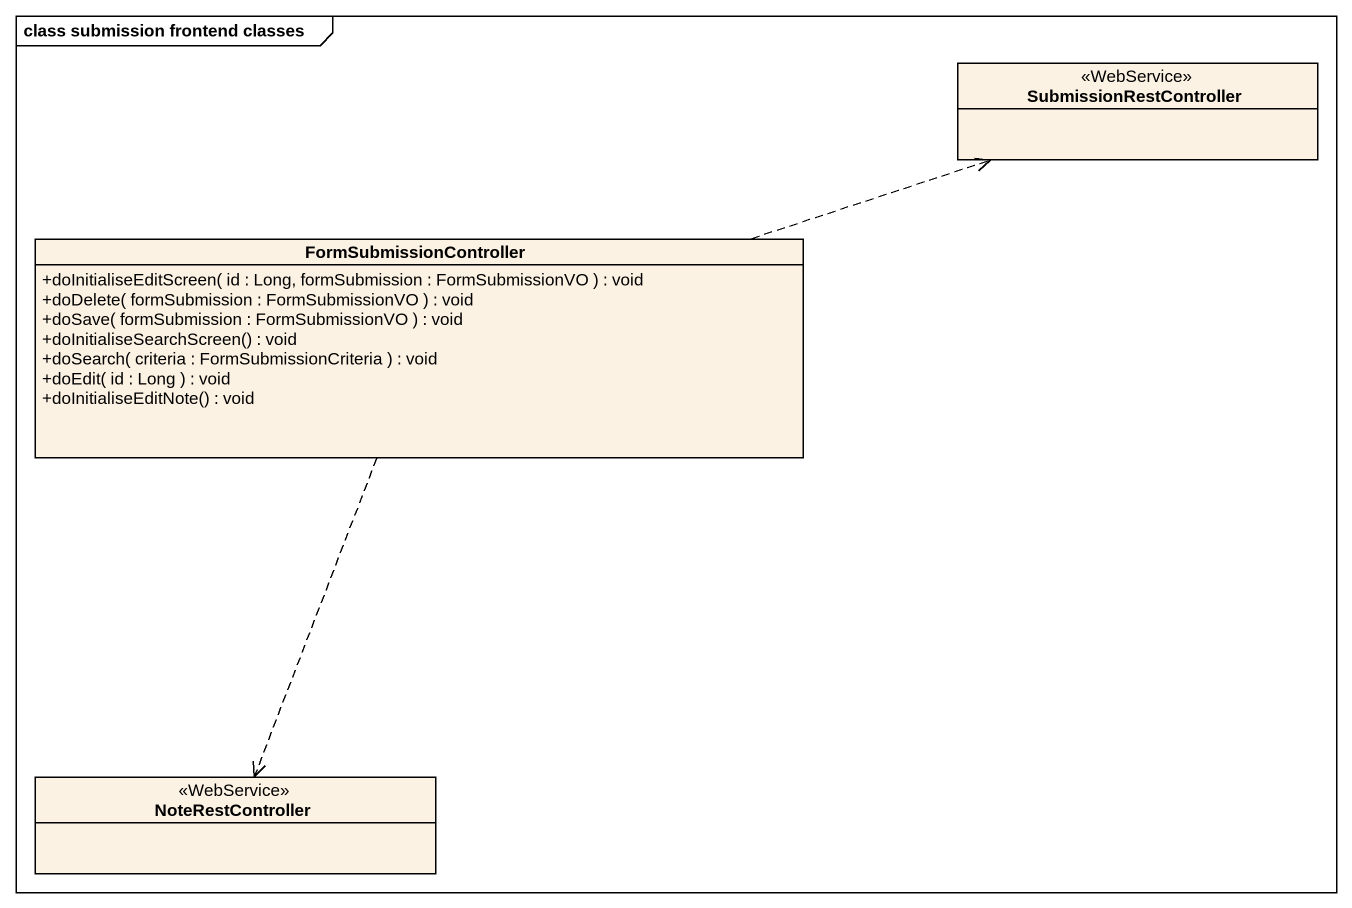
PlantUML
@startuml
mainframe class submission frontend classes
hide circle
hide empty members
skinparam classAttributeIconSize 0
class SubmissionRestController <<WebService>>
class FormSubmissionController {
  +doInitialiseEditScreen( id : Long, formSubmission : FormSubmissionVO ) : void
  +doDelete( formSubmission : FormSubmissionVO ) : void
  +doSave( formSubmission : FormSubmissionVO ) : void
  +doInitialiseSearchScreen() : void
  +doSearch( criteria : FormSubmissionCriteria ) : void
  +doEdit( id : Long ) : void
  +doInitialiseEditNote() : void
}
class NoteRestController <<WebService>>
FormSubmissionController .right.> SubmissionRestController
FormSubmissionController ..> NoteRestController
@enduml
